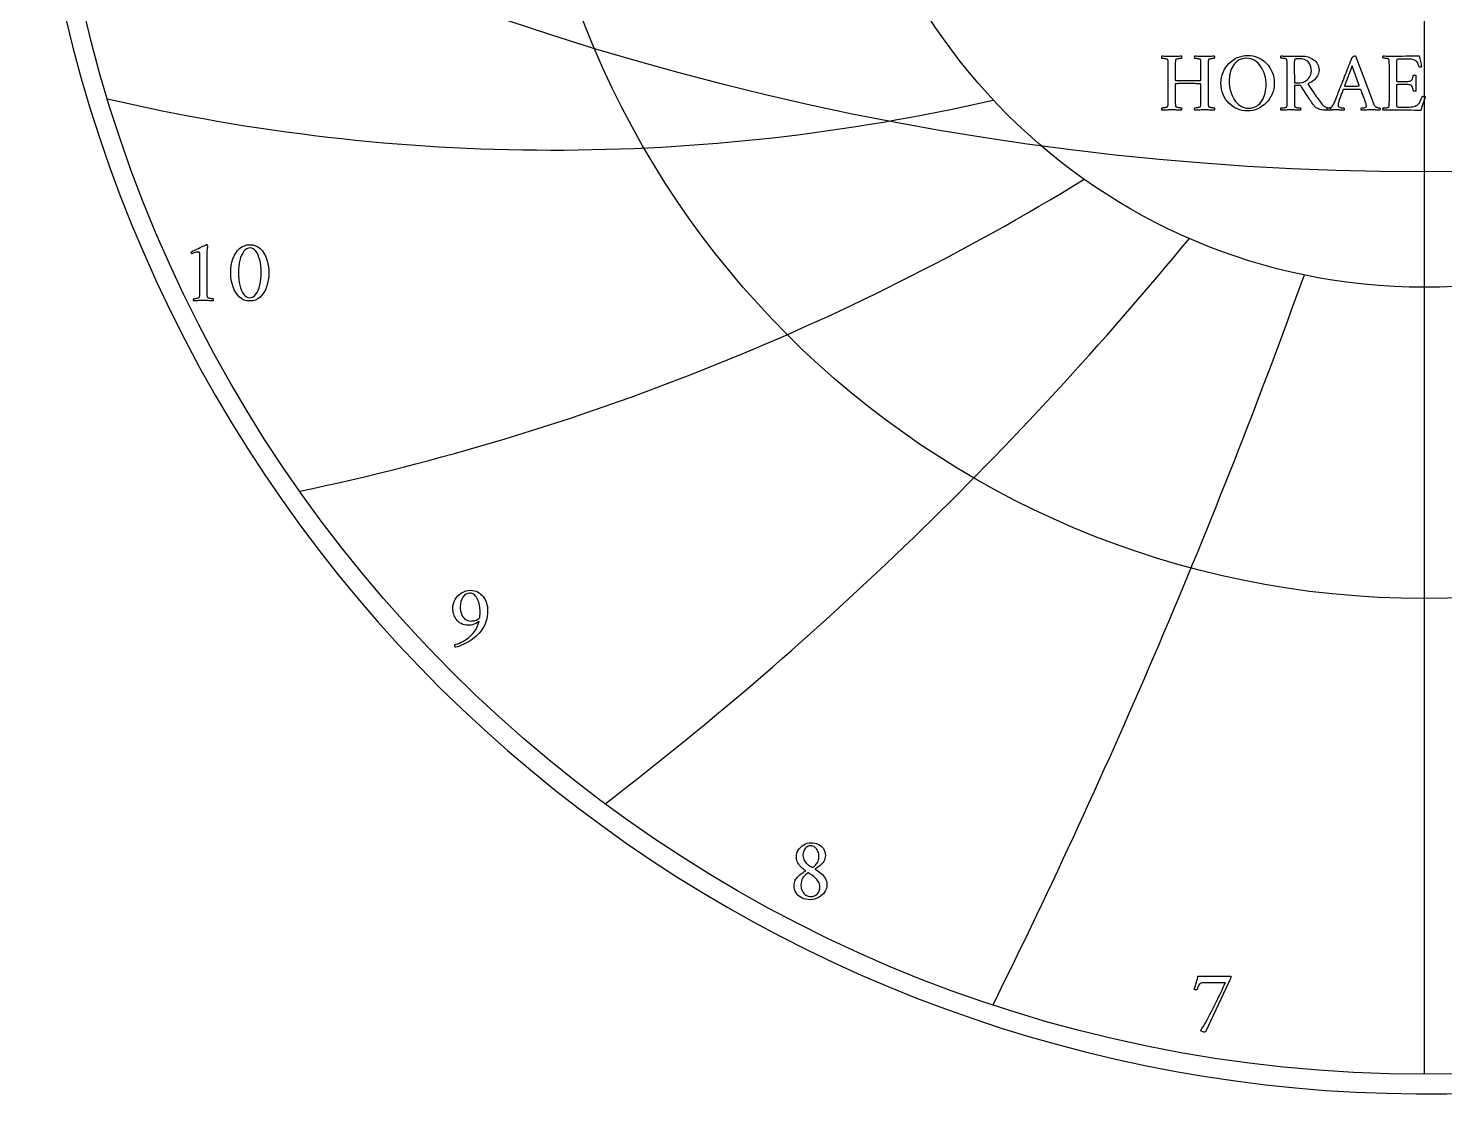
# Model space of a CAD drawing. Header units: millimetres. Extents: x -32.4 to 32.3, y -32.4 to 33.4.
# Drawn here: x -32.35 to 0.47, y -32.35 to -7.67 of the extents above; entities that cross this region are included whole.
import ezdxf

# ---------------------------------------------------------------- set-up
doc = ezdxf.new("R2010")
doc.units = ezdxf.units.MM
for name, color, linetype in [('CUT_OUTER', 1, 'Continuous'), ('ENGRAVE', 7, 'Continuous'), ('ENGRAVE_FINE', 8, 'Continuous'), ('TEXT', 5, 'Continuous')]:
    doc.layers.add(name, color=color, linetype=linetype)

msp = doc.modelspace()

# ---------------------------------------------------------------- linework, layer by layer
at = {"layer": 'CUT_OUTER'}
msp.add_arc((-0.0002, -0.0001), 32.35, 127.26523, 87.73645, dxfattribs=at)
at = {"layer": 'ENGRAVE'}
for points in [[(0, -31.9), (0, 31.9)], [(0, -31.9), (0, -13.6687)]]:
    msp.add_lwpolyline(points, dxfattribs=at)
for radius in [31.9, 20.8814, 13.6687]:
    msp.add_circle((0, 0), radius, dxfattribs=at)
for centre, radius, start, end in [((-20.1893, 34.969), 45.4585, 256.87252, 282.9669), ((-37.9253, 37.9253), 57.556, 281.894715, 301.465498), ((-69.4851, 40.1172), 82.9072, 307.52525, 320.572439), ((-154.75, 41.4651), 161.5641, 333.631112, 340.154707)]:
    msp.add_arc(centre, radius, start, end, dxfattribs=at)
at = {"layer": 'ENGRAVE_FINE'}
msp.add_arc((0, 55.2682), 66.2544, 241.345817, 298.654183, dxfattribs=at)
at = {"layer": 'TEXT'}
for points in [[(-5.8535, -8.3164), (-5.8255, -8.3163), (-5.7979, -8.3157), (-5.7706, -8.3148), (-5.7437, -8.3135), (-5.7167, -8.3121), (-5.6891, -8.3109), (-5.6608, -8.3097), (-5.632, -8.3087), (-5.6287, -8.3135), (-5.6264, -8.3201), (-5.6253, -8.3285), (-5.6252, -8.3388), (-5.626, -8.349), (-5.6274, -8.3575), (-5.6294, -8.3641), (-5.632, -8.3689), (-5.6391, -8.3691), (-5.6485, -8.3696), (-5.6604, -8.3705), (-5.6747, -8.3718), (-5.69, -8.3735), (-5.7049, -8.3755), (-5.7192, -8.3778), (-5.733, -8.3806), (-5.7452, -8.3838), (-5.7544, -8.3878), (-5.7607, -8.3926), (-5.7641, -8.398), (-5.7667, -8.4085), (-5.7687, -8.4204), (-5.7701, -8.4337), (-5.7709, -8.4486), (-5.7713, -8.4645), (-5.7716, -8.4811), (-5.7718, -8.4985), (-5.7719, -8.5165), (-5.7719, -8.5195), (-5.7719, -8.5224), (-5.7719, -8.5253), (-5.7719, -8.5282), (-5.7719, -8.5311), (-5.7719, -8.534), (-5.7719, -8.5369), (-5.7719, -8.5399), (-5.7719, -8.8721), (-5.7718, -8.873), (-5.7714, -8.8738), (-5.7708, -8.8744), (-5.7699, -8.875), (-5.7691, -8.8754), (-5.7685, -8.8757), (-5.7681, -8.8759), (-5.768, -8.876), (-5.7328, -8.8769), (-5.6971, -8.8779), (-5.6609, -8.8789), (-5.6242, -8.8798), (-5.587, -8.8807), (-5.549, -8.8813), (-5.5102, -8.8817), (-5.4708, -8.8818), (-5.4361, -8.8817), (-5.4001, -8.8813), (-5.3628, -8.8807), (-5.3241, -8.8798), (-5.2857, -8.8789), (-5.249, -8.8779), (-5.2143, -8.8769), (-5.1813, -8.876), (-5.1812, -8.8758), (-5.1808, -8.8755), (-5.1802, -8.8749), (-5.1793, -8.874), (-5.1785, -8.873), (-5.1779, -8.8721), (-5.1775, -8.8711), (-5.1774, -8.8701), (-5.1774, -8.5399), (-5.1775, -8.5188), (-5.1777, -8.4983), (-5.178, -8.4785), (-5.1784, -8.4592), (-5.1793, -8.4412), (-5.181, -8.425), (-5.1837, -8.4106), (-5.1871, -8.398), (-5.1897, -8.3926), (-5.1956, -8.3878), (-5.2048, -8.3838), (-5.2172, -8.3806), (-5.2314, -8.3778), (-5.2459, -8.3755), (-5.2606, -8.3735), (-5.2755, -8.3718), (-5.2894, -8.3705), (-5.301, -8.3696), (-5.3103, -8.3691), (-5.3173, -8.3689), (-5.3199, -8.3641), (-5.3219, -8.3575), (-5.3233, -8.349), (-5.3241, -8.3388), (-5.324, -8.3285), (-5.3229, -8.3201), (-5.3206, -8.3135), (-5.3173, -8.3087), (-5.2883, -8.3097), (-5.2597, -8.3109), (-5.2315, -8.3121), (-5.2036, -8.3135), (-5.176, -8.3148), (-5.1485, -8.3157), (-5.1211, -8.3163), (-5.0939, -8.3164), (-5.0659, -8.3163), (-5.0383, -8.3157), (-5.011, -8.3148), (-4.9841, -8.3135), (-4.9571, -8.3121), (-4.9295, -8.3109), (-4.9012, -8.3097), (-4.8724, -8.3087), (-4.8691, -8.3135), (-4.8668, -8.3201), (-4.8657, -8.3285), (-4.8656, -8.3388), (-4.8664, -8.349), (-4.8678, -8.3575), (-4.8698, -8.3641), (-4.8724, -8.3689), (-4.8794, -8.3691), (-4.8887, -8.3696), (-4.9003, -8.3705), (-4.9142, -8.3718), (-4.929, -8.3735), (-4.9435, -8.3755), (-4.9577, -8.3778), (-4.9715, -8.3806), (-4.9836, -8.3838), (-4.9928, -8.3878), (-4.9992, -8.3926), (-5.0026, -8.398), (-5.006, -8.4106), (-5.0086, -8.425), (-5.0104, -8.4412), (-5.0113, -8.4592), (-5.0117, -8.4785), (-5.012, -8.4983), (-5.0122, -8.5188), (-5.0123, -8.5399), (-5.0123, -9.3383), (-5.0122, -9.3593), (-5.012, -9.3796), (-5.0117, -9.3992), (-5.0113, -9.418), (-5.0104, -9.4356), (-5.0086, -9.4515), (-5.006, -9.4657), (-5.0026, -9.4782), (-4.9992, -9.4829), (-4.9928, -9.4874), (-4.9836, -9.4917), (-4.9715, -9.4957), (-4.9577, -9.4993), (-4.9435, -9.5022), (-4.929, -9.5046), (-4.9142, -9.5064), (-4.9003, -9.5076), (-4.8887, -9.5086), (-4.8794, -9.5091), (-4.8724, -9.5093), (-4.8698, -9.5141), (-4.8678, -9.5207), (-4.8664, -9.5291), (-4.8656, -9.5394), (-4.8657, -9.5497), (-4.8668, -9.5581), (-4.8691, -9.5647), (-4.8724, -9.5695), (-4.9012, -9.5676), (-4.9295, -9.5659), (-4.9571, -9.5642), (-4.9841, -9.5627), (-5.011, -9.5614), (-5.0383, -9.5605), (-5.0659, -9.56), (-5.0939, -9.5598), (-5.1211, -9.56), (-5.1485, -9.5605), (-5.176, -9.5614), (-5.2036, -9.5627), (-5.2315, -9.5642), (-5.2597, -9.5659), (-5.2883, -9.5676), (-5.3173, -9.5695), (-5.3206, -9.5647), (-5.3229, -9.5581), (-5.324, -9.5497), (-5.3241, -9.5394), (-5.3233, -9.5291), (-5.3219, -9.5207), (-5.3199, -9.5141), (-5.3173, -9.5093), (-5.3103, -9.5091), (-5.301, -9.5086), (-5.2894, -9.5076), (-5.2755, -9.5064), (-5.2606, -9.5046), (-5.2459, -9.5022), (-5.2314, -9.4993), (-5.2172, -9.4957), (-5.2048, -9.4917), (-5.1956, -9.4874), (-5.1897, -9.4829), (-5.1871, -9.4782), (-5.1837, -9.4657), (-5.181, -9.4515), (-5.1793, -9.4356), (-5.1784, -9.418), (-5.178, -9.3992), (-5.1777, -9.3796), (-5.1775, -9.3593), (-5.1774, -9.3383), (-5.1774, -8.9614), (-5.1775, -8.9597), (-5.1779, -8.9583), (-5.1785, -8.9572), (-5.1793, -8.9566), (-5.1802, -8.9562), (-5.1808, -8.9558), (-5.1812, -8.9557), (-5.1813, -8.9556), (-5.2149, -8.9546), (-5.2495, -8.9534), (-5.2853, -8.9521), (-5.3221, -8.9508), (-5.3595, -8.9495), (-5.3967, -8.9486), (-5.4338, -8.948), (-5.4708, -8.9478), (-5.5324, -8.948), (-5.5854, -8.9483), (-5.6296, -8.9489), (-5.665, -8.9498), (-5.6934, -8.9508), (-5.7165, -8.9517), (-5.7342, -8.9527), (-5.7466, -8.9537), (-5.7554, -8.9546), (-5.7622, -8.9556), (-5.767, -8.9566), (-5.7699, -8.9575), (-5.7708, -8.9585), (-5.7714, -8.9592), (-5.7718, -8.9599), (-5.7719, -8.9605), (-5.7719, -8.9609), (-5.7719, -8.9612), (-5.7719, -8.9614), (-5.7719, -8.9614), (-5.7719, -9.3383), (-5.7719, -9.3412), (-5.7719, -9.3442), (-5.7719, -9.3471), (-5.7719, -9.35), (-5.7719, -9.3529), (-5.7719, -9.3558), (-5.7719, -9.3587), (-5.7719, -9.3616), (-5.7718, -9.3797), (-5.7716, -9.3969), (-5.7713, -9.4132), (-5.7709, -9.4287), (-5.7701, -9.4431), (-5.7687, -9.4561), (-5.7667, -9.4678), (-5.7641, -9.4782), (-5.7607, -9.4829), (-5.7544, -9.4874), (-5.7452, -9.4917), (-5.733, -9.4957), (-5.7192, -9.4993), (-5.7049, -9.5022), (-5.69, -9.5046), (-5.6747, -9.5064), (-5.6604, -9.5076), (-5.6485, -9.5086), (-5.6391, -9.5091), (-5.632, -9.5093), (-5.6294, -9.5141), (-5.6274, -9.5207), (-5.626, -9.5291), (-5.6252, -9.5394), (-5.6253, -9.5497), (-5.6264, -9.5581), (-5.6287, -9.5647), (-5.632, -9.5695), (-5.6608, -9.5676), (-5.6891, -9.5659), (-5.7167, -9.5642), (-5.7437, -9.5627), (-5.7706, -9.5614), (-5.7979, -9.5605), (-5.8255, -9.56), (-5.8535, -9.5598), (-5.8808, -9.56), (-5.9084, -9.5605), (-5.9362, -9.5614), (-5.9642, -9.5627), (-5.9925, -9.5642), (-6.021, -9.5659), (-6.0498, -9.5676), (-6.0788, -9.5695), (-6.0822, -9.5647), (-6.0844, -9.5581), (-6.0856, -9.5497), (-6.0856, -9.5394), (-6.0848, -9.5291), (-6.0835, -9.5207), (-6.0815, -9.5141), (-6.0788, -9.5093), (-6.0718, -9.5091), (-6.0623, -9.5086), (-6.0504, -9.5076), (-6.0361, -9.5064), (-6.0207, -9.5046), (-6.0057, -9.5022), (-5.9911, -9.4993), (-5.9768, -9.4957), (-5.9644, -9.4917), (-5.9552, -9.4874), (-5.9493, -9.4829), (-5.9467, -9.4782), (-5.9433, -9.4657), (-5.9407, -9.4515), (-5.9389, -9.4356), (-5.938, -9.418), (-5.9376, -9.3992), (-5.9373, -9.3796), (-5.9371, -9.3593), (-5.937, -9.3383), (-5.937, -8.5399), (-5.9371, -8.5188), (-5.9373, -8.4983), (-5.9376, -8.4785), (-5.938, -8.4592), (-5.9389, -8.4412), (-5.9407, -8.425), (-5.9433, -8.4106), (-5.9467, -8.398), (-5.9493, -8.3926), (-5.9552, -8.3878), (-5.9644, -8.3838), (-5.9768, -8.3806), (-5.9911, -8.3778), (-6.0057, -8.3755), (-6.0207, -8.3735), (-6.0361, -8.3718), (-6.0504, -8.3705), (-6.0623, -8.3696), (-6.0718, -8.3691), (-6.0788, -8.3689), (-6.0815, -8.3641), (-6.0835, -8.3575), (-6.0848, -8.349), (-6.0856, -8.3388), (-6.0856, -8.3285), (-6.0844, -8.3201), (-6.0822, -8.3135), (-6.0788, -8.3087), (-6.0498, -8.3097), (-6.021, -8.3109), (-5.9925, -8.3121), (-5.9642, -8.3135), (-5.9362, -8.3148), (-5.9084, -8.3157), (-5.8808, -8.3163), (-5.8535, -8.3164)], [(-4.0992, -8.299), (-4.037, -8.3019), (-3.9765, -8.3106), (-3.918, -8.3252), (-3.8612, -8.3456), (-3.807, -8.3714), (-3.756, -8.4022), (-3.7084, -8.4379), (-3.664, -8.4787), (-3.6235, -8.5238), (-3.5875, -8.5729), (-3.556, -8.6258), (-3.529, -8.6827), (-3.5073, -8.7429), (-3.4918, -8.8063), (-3.4825, -8.8726), (-3.4795, -8.942), (-3.4825, -9.0079), (-3.4918, -9.0714), (-3.5073, -9.1327), (-3.529, -9.1917), (-3.556, -9.2477), (-3.5875, -9.3004), (-3.6235, -9.3497), (-3.664, -9.3956), (-3.7084, -9.4374), (-3.756, -9.4743), (-3.807, -9.5064), (-3.8612, -9.5336), (-3.918, -9.5552), (-3.9765, -9.5707), (-4.037, -9.58), (-4.0992, -9.5831), (-4.1606, -9.5802), (-4.2204, -9.5715), (-4.2786, -9.5569), (-4.3352, -9.5365), (-4.3894, -9.5107), (-4.4401, -9.4799), (-4.4875, -9.4441), (-4.5314, -9.4034), (-4.5715, -9.3582), (-4.607, -9.3092), (-4.638, -9.2562), (-4.6645, -9.1994), (-4.6858, -9.1393), (-4.7009, -9.0763), (-4.7101, -9.0106), (-4.7131, -8.942), (-4.7101, -8.8761), (-4.7009, -8.8123), (-4.6858, -8.7508), (-4.6645, -8.6914), (-4.638, -8.6349), (-4.607, -8.5819), (-4.5715, -8.5324), (-4.5314, -8.4864), (-4.4875, -8.4447), (-4.4401, -8.4078), (-4.3894, -8.3757), (-4.3352, -8.3485), (-4.2786, -8.3268), (-4.2204, -8.3113), (-4.1606, -8.3021), (-4.0992, -8.299)], [(-4.1264, -8.3631), (-4.1779, -8.366), (-4.2255, -8.375), (-4.2692, -8.3898), (-4.309, -8.4107), (-4.3451, -8.4363), (-4.3777, -8.4658), (-4.4068, -8.499), (-4.4324, -8.536), (-4.4546, -8.5759), (-4.4736, -8.6181), (-4.4896, -8.6624), (-4.5023, -8.7089), (-4.5121, -8.7565), (-4.5191, -8.8041), (-4.5232, -8.8517), (-4.5246, -8.8993), (-4.5228, -8.9546), (-4.5171, -9.0098), (-4.5077, -9.0648), (-4.4945, -9.1198), (-4.4777, -9.1734), (-4.4574, -9.2247), (-4.4335, -9.2735), (-4.4061, -9.3199), (-4.3754, -9.3628), (-4.3413, -9.4012), (-4.304, -9.4352), (-4.2633, -9.4646), (-4.2195, -9.4884), (-4.1723, -9.5054), (-4.1218, -9.5156), (-4.0681, -9.519), (-4.0166, -9.516), (-3.969, -9.5071), (-3.9253, -9.4922), (-3.8855, -9.4714), (-3.8493, -9.4456), (-3.8165, -9.4158), (-3.7871, -9.382), (-3.7611, -9.3442), (-3.7385, -9.3033), (-3.7191, -9.2604), (-3.703, -9.2154), (-3.6902, -9.1683), (-3.6805, -9.1203), (-3.6735, -9.0724), (-3.6693, -9.0246), (-3.6679, -8.977), (-3.6698, -8.9217), (-3.6754, -8.8667), (-3.6848, -8.812), (-3.698, -8.7574), (-3.7149, -8.7043), (-3.7354, -8.6535), (-3.7596, -8.6052), (-3.7874, -8.5593), (-3.8186, -8.5169), (-3.8529, -8.4789), (-3.8905, -8.4455), (-3.9311, -8.4165), (-3.975, -8.3931), (-4.0222, -8.3764), (-4.0727, -8.3664), (-4.1264, -8.3631)], [(-2.8267, -8.3126), (-2.7944, -8.3139), (-2.7616, -8.3179), (-2.7283, -8.3246), (-2.6946, -8.3339), (-2.6613, -8.3458), (-2.6293, -8.3602), (-2.5986, -8.3769), (-2.5693, -8.3961), (-2.542, -8.4178), (-2.5176, -8.442), (-2.4959, -8.4688), (-2.477, -8.4981), (-2.4617, -8.53), (-2.4508, -8.5644), (-2.4442, -8.6014), (-2.442, -8.6409), (-2.4444, -8.6746), (-2.4515, -8.7079), (-2.4633, -8.7407), (-2.4799, -8.773), (-2.5002, -8.8041), (-2.5231, -8.8332), (-2.5488, -8.8604), (-2.577, -8.8857), (-2.607, -8.9083), (-2.6375, -8.9274), (-2.6687, -8.9432), (-2.7004, -8.9556), (-2.6754, -8.9965), (-2.6509, -9.0357), (-2.6268, -9.0733), (-2.6033, -9.1091), (-2.5797, -9.144), (-2.5557, -9.1788), (-2.5311, -9.2134), (-2.5061, -9.248), (-2.4802, -9.2834), (-2.4527, -9.3206), (-2.4238, -9.3596), (-2.3935, -9.4005), (-2.3726, -9.426), (-2.351, -9.4481), (-2.3284, -9.4668), (-2.3051, -9.4821), (-2.2794, -9.4944), (-2.2499, -9.5039), (-2.2167, -9.5109), (-2.1798, -9.5151), (-2.1766, -9.5199), (-2.1749, -9.5263), (-2.1747, -9.5344), (-2.1759, -9.5443), (-2.1777, -9.5538), (-2.1793, -9.5613), (-2.1806, -9.5665), (-2.1817, -9.5695), (-2.2273, -9.5691), (-2.2689, -9.5678), (-2.3065, -9.5657), (-2.34, -9.5627), (-2.3695, -9.5591), (-2.3947, -9.5552), (-2.4156, -9.5509), (-2.4323, -9.5462), (-2.443, -9.5418), (-2.4556, -9.5362), (-2.4702, -9.5296), (-2.4867, -9.5219), (-2.5041, -9.512), (-2.5212, -9.4988), (-2.5381, -9.4824), (-2.5547, -9.4627), (-2.5617, -9.4531), (-2.5712, -9.4398), (-2.5831, -9.423), (-2.5974, -9.4024), (-2.6137, -9.3789), (-2.6314, -9.3529), (-2.6506, -9.3245), (-2.6713, -9.2936), (-2.693, -9.261), (-2.7155, -9.2273), (-2.7387, -9.1926), (-2.7626, -9.1567), (-2.7866, -9.1204), (-2.8102, -9.0846), (-2.8332, -9.049), (-2.8558, -9.0139), (-2.8653, -9.0037), (-2.8782, -8.9964), (-2.8944, -8.992), (-2.9141, -8.9906), (-3.0132, -8.9906), (-3.0132, -9.3442), (-3.0132, -9.3471), (-3.0132, -9.35), (-3.0132, -9.3529), (-3.0132, -9.3558), (-3.0132, -9.3587), (-3.0132, -9.3616), (-3.0132, -9.3646), (-3.0132, -9.3675), (-3.0131, -9.3855), (-3.0129, -9.4027), (-3.0126, -9.419), (-3.0122, -9.4345), (-3.0114, -9.4489), (-3.01, -9.4619), (-3.008, -9.4737), (-3.0054, -9.484), (-3.002, -9.4888), (-2.9957, -9.4933), (-2.9865, -9.4975), (-2.9743, -9.5015), (-2.9605, -9.5051), (-2.9462, -9.5081), (-2.9314, -9.5104), (-2.9161, -9.5122), (-2.9017, -9.5135), (-2.8898, -9.5144), (-2.8804, -9.5149), (-2.8733, -9.5151), (-2.8707, -9.5197), (-2.8687, -9.5258), (-2.8673, -9.5333), (-2.8665, -9.5423), (-2.8666, -9.5513), (-2.8677, -9.5588), (-2.87, -9.5649), (-2.8733, -9.5695), (-2.9022, -9.5676), (-2.9304, -9.5659), (-2.958, -9.5642), (-2.985, -9.5627), (-3.0119, -9.5614), (-3.0392, -9.5605), (-3.0668, -9.56), (-3.0948, -9.5598), (-3.1221, -9.56), (-3.1497, -9.5605), (-3.1775, -9.5614), (-3.2055, -9.5627), (-3.2338, -9.5642), (-3.2623, -9.5659), (-3.2911, -9.5676), (-3.3201, -9.5695), (-3.3235, -9.5649), (-3.3257, -9.5588), (-3.3269, -9.5513), (-3.3269, -9.5423), (-3.3262, -9.5333), (-3.3248, -9.5258), (-3.3228, -9.5197), (-3.3201, -9.5151), (-3.3131, -9.5149), (-3.3036, -9.5144), (-3.2917, -9.5135), (-3.2774, -9.5122), (-3.262, -9.5104), (-3.2471, -9.5081), (-3.2324, -9.5051), (-3.2182, -9.5015), (-3.2057, -9.4975), (-3.1965, -9.4933), (-3.1907, -9.4888), (-3.188, -9.484), (-3.1846, -9.4715), (-3.182, -9.4573), (-3.1802, -9.4414), (-3.1793, -9.4238), (-3.1789, -9.405), (-3.1786, -9.3854), (-3.1784, -9.3652), (-3.1783, -9.3442), (-3.1803, -8.534), (-3.1803, -8.513), (-3.1805, -8.4925), (-3.1808, -8.4727), (-3.1812, -8.4534), (-3.1822, -8.4354), (-3.1839, -8.4192), (-3.1865, -8.4048), (-3.19, -8.3922), (-3.1926, -8.3867), (-3.1985, -8.382), (-3.2076, -8.378), (-3.2201, -8.3747), (-3.2343, -8.372), (-3.2488, -8.3696), (-3.2634, -8.3676), (-3.2784, -8.366), (-3.2923, -8.3647), (-3.3039, -8.3638), (-3.3132, -8.3633), (-3.3201, -8.3631), (-3.3228, -8.3585), (-3.3248, -8.3524), (-3.3262, -8.3449), (-3.3269, -8.3359), (-3.3269, -8.3269), (-3.3257, -8.3194), (-3.3235, -8.3133), (-3.3201, -8.3087), (-3.2912, -8.3097), (-3.2626, -8.3109), (-3.2344, -8.3121), (-3.2065, -8.3135), (-3.1789, -8.3148), (-3.1514, -8.3157), (-3.124, -8.3163), (-3.0967, -8.3164), (-3.068, -8.3163), (-3.0382, -8.316), (-3.0073, -8.3154), (-2.9753, -8.3145), (-2.9416, -8.3137), (-2.9056, -8.313), (-2.8673, -8.3127), (-2.8267, -8.3126)], [(-2.6188, -8.6584), (-2.623, -8.599), (-2.6356, -8.5452), (-2.6565, -8.497), (-2.6858, -8.4544), (-2.725, -8.4195), (-2.7754, -8.3946), (-2.8372, -8.3797), (-2.9102, -8.3747), (-2.9201, -8.3748), (-2.9323, -8.3752), (-2.9468, -8.3758), (-2.9637, -8.3767), (-2.9797, -8.3784), (-2.9921, -8.3815), (-3.0006, -8.3861), (-3.0054, -8.3922), (-3.0089, -8.4025), (-3.0115, -8.4158), (-3.0133, -8.4321), (-3.0142, -8.4515), (-3.0146, -8.4724), (-3.0149, -8.4935), (-3.0151, -8.5147), (-3.0151, -8.536), (-3.0132, -8.9323), (-2.9122, -8.9323), (-2.8757, -8.9302), (-2.84, -8.9238), (-2.8053, -8.9132), (-2.7713, -8.8983), (-2.7393, -8.8796), (-2.7104, -8.8575), (-2.6844, -8.832), (-2.6616, -8.8031), (-2.6429, -8.7711), (-2.6295, -8.7363), (-2.6215, -8.6987), (-2.6188, -8.6584)], [(-2.0476, -9.2995), (-2.0465, -9.2965), (-2.043, -9.2876), (-2.0373, -9.2727), (-2.0292, -9.2519), (-2.0192, -9.226), (-2.0076, -9.1958), (-1.9944, -9.1614), (-1.9797, -9.1227), (-1.9636, -9.0807), (-1.9464, -9.0365), (-1.9281, -8.9899), (-1.9087, -8.941), (-1.8888, -8.8906), (-1.8687, -8.8395), (-1.8485, -8.7877), (-1.8281, -8.7351), (-1.8079, -8.6827), (-1.7881, -8.6314), (-1.7686, -8.5812), (-1.7494, -8.5321), (-1.731, -8.485), (-1.7137, -8.4408), (-1.6975, -8.3995), (-1.6824, -8.3611), (-1.6774, -8.3531), (-1.67, -8.3446), (-1.6604, -8.3356), (-1.6484, -8.3262), (-1.6361, -8.3177), (-1.6253, -8.3116), (-1.6162, -8.3079), (-1.6086, -8.3067), (-1.6068, -8.3068), (-1.6054, -8.307), (-1.6044, -8.3073), (-1.6037, -8.3077), (-1.6031, -8.3082), (-1.602, -8.3089), (-1.6006, -8.3097), (-1.5989, -8.3106), (-1.2123, -9.3247), (-1.1932, -9.3748), (-1.1788, -9.4122), (-1.1689, -9.4369), (-1.1637, -9.4491), (-1.1577, -9.4594), (-1.1494, -9.469), (-1.1388, -9.4778), (-1.1258, -9.486), (-1.1117, -9.4932), (-1.0976, -9.4993), (-1.0836, -9.5044), (-1.0695, -9.5083), (-1.0567, -9.5113), (-1.0464, -9.5134), (-1.0387, -9.5147), (-1.0335, -9.5151), (-1.0303, -9.5206), (-1.0282, -9.5275), (-1.0273, -9.5357), (-1.0277, -9.5452), (-1.0287, -9.5544), (-1.0297, -9.5615), (-1.0306, -9.5665), (-1.0316, -9.5695), (-1.059, -9.5676), (-1.085, -9.5659), (-1.1095, -9.5642), (-1.1326, -9.5627), (-1.1561, -9.5614), (-1.1817, -9.5605), (-1.2095, -9.56), (-1.2395, -9.5598), (-1.2711, -9.56), (-1.2999, -9.5605), (-1.326, -9.5614), (-1.3492, -9.5627), (-1.3725, -9.5642), (-1.3985, -9.5659), (-1.4274, -9.5676), (-1.459, -9.5695), (-1.4623, -9.5649), (-1.4646, -9.5588), (-1.4657, -9.5513), (-1.4658, -9.5423), (-1.4649, -9.5333), (-1.4631, -9.5258), (-1.4605, -9.5197), (-1.4571, -9.5151), (-1.4471, -9.5147), (-1.4347, -9.5134), (-1.4199, -9.5113), (-1.4027, -9.5083), (-1.3857, -9.5046), (-1.3716, -9.5003), (-1.3604, -9.4954), (-1.3521, -9.4899), (-1.3487, -9.4852), (-1.3463, -9.4792), (-1.3449, -9.4716), (-1.3444, -9.4627), (-1.3452, -9.4524), (-1.3475, -9.4391), (-1.3515, -9.4228), (-1.357, -9.4034), (-1.3637, -9.3819), (-1.3713, -9.359), (-1.3798, -9.3347), (-1.3891, -9.3092), (-1.3988, -9.2831), (-1.4085, -9.2575), (-1.4182, -9.2321), (-1.4279, -9.2072), (-1.4372, -9.1835), (-1.4456, -9.162), (-1.4532, -9.1427), (-1.46, -9.1256), (-1.4655, -9.1116), (-1.4694, -9.1016), (-1.4718, -9.0955), (-1.4726, -9.0935), (-1.4728, -9.0933), (-1.4736, -9.0926), (-1.4748, -9.0914), (-1.4765, -9.0897), (-1.4784, -9.088), (-1.4804, -9.0867), (-1.4823, -9.086), (-1.4843, -9.0858), (-1.4997, -9.0849), (-1.5168, -9.0843), (-1.5356, -9.0839), (-1.5561, -9.0838), (-1.5771, -9.0838), (-1.5974, -9.0838), (-1.617, -9.0838), (-1.6358, -9.0838), (-1.6406, -9.0838), (-1.6455, -9.0838), (-1.6504, -9.0838), (-1.6552, -9.0838), (-1.66, -9.0838), (-1.6644, -9.0838), (-1.6687, -9.0838), (-1.6727, -9.0838), (-1.7007, -9.0839), (-1.7266, -9.0841), (-1.7503, -9.0844), (-1.7718, -9.0848), (-1.7936, -9.0855), (-1.8184, -9.0865), (-1.8461, -9.0879), (-1.8767, -9.0897), (-1.8778, -9.0898), (-1.8791, -9.0904), (-1.8807, -9.0913), (-1.8825, -9.0926), (-1.8842, -9.0938), (-1.8854, -9.0948), (-1.8862, -9.0953), (-1.8864, -9.0955), (-1.8873, -9.0979), (-1.89, -9.1052), (-1.8946, -9.1173), (-1.901, -9.1343), (-1.9086, -9.1547), (-1.917, -9.1768), (-1.9261, -9.2008), (-1.9359, -9.2266), (-1.9458, -9.2529), (-1.9551, -9.2783), (-1.9638, -9.3029), (-1.9719, -9.3267), (-1.9798, -9.35), (-1.9862, -9.3714), (-1.991, -9.3908), (-1.9942, -9.4083), (-1.9963, -9.4239), (-1.9979, -9.4379), (-1.9988, -9.4502), (-1.9991, -9.4607), (-1.9972, -9.4709), (-1.9916, -9.4799), (-1.9821, -9.4879), (-1.969, -9.4947), (-1.9538, -9.5005), (-1.9384, -9.5052), (-1.9227, -9.5087), (-1.9068, -9.5112), (-1.8923, -9.5129), (-1.8808, -9.5141), (-1.8724, -9.5149), (-1.867, -9.5151), (-1.8652, -9.5181), (-1.8636, -9.5231), (-1.8622, -9.5302), (-1.8611, -9.5394), (-1.8605, -9.5489), (-1.8607, -9.5571), (-1.8615, -9.564), (-1.8631, -9.5695), (-1.8809, -9.5685), (-1.8973, -9.5676), (-1.9124, -9.5666), (-1.9262, -9.5656), (-1.9393, -9.5647), (-1.9525, -9.5637), (-1.9656, -9.5627), (-1.9787, -9.5617), (-1.9928, -9.5609), (-2.009, -9.5603), (-2.0273, -9.5599), (-2.0476, -9.5598), (-2.0682, -9.5599), (-2.087, -9.5603), (-2.1041, -9.5609), (-2.1195, -9.5617), (-2.1341, -9.5627), (-2.1487, -9.5637), (-2.1632, -9.5647), (-2.1778, -9.5656), (-2.1934, -9.5666), (-2.2108, -9.5676), (-2.2303, -9.5685), (-2.2516, -9.5695), (-2.2533, -9.5665), (-2.2546, -9.5615), (-2.2553, -9.5544), (-2.2555, -9.5452), (-2.2553, -9.5357), (-2.2546, -9.5275), (-2.2533, -9.5206), (-2.2516, -9.5151), (-2.2414, -9.5146), (-2.2281, -9.5129), (-2.2118, -9.5102), (-2.1924, -9.5064), (-2.1733, -9.5013), (-2.1577, -9.495), (-2.1456, -9.4873), (-2.137, -9.4782), (-2.123, -9.4592), (-2.1101, -9.4391), (-2.0982, -9.4179), (-2.0875, -9.3956), (-2.0773, -9.3725), (-2.0673, -9.3488), (-2.0574, -9.3244), (-2.0476, -9.2995)], [(-0.7285, -8.3164), (-0.6598, -8.3161), (-0.5877, -8.315), (-0.5122, -8.3132), (-0.4332, -8.3106), (-0.3531, -8.3081), (-0.2739, -8.3062), (-0.1957, -8.3052), (-0.1185, -8.3048), (-0.1133, -8.34), (-0.1073, -8.3738), (-0.1007, -8.4061), (-0.0933, -8.4369), (-0.0856, -8.4673), (-0.0782, -8.4981), (-0.071, -8.5294), (-0.0641, -8.5612), (-0.0698, -8.5655), (-0.0772, -8.5685), (-0.0863, -8.5703), (-0.0971, -8.5709), (-0.1083, -8.5701), (-0.1166, -8.5675), (-0.1219, -8.5633), (-0.1243, -8.5573), (-0.1415, -8.5053), (-0.1617, -8.4636), (-0.1852, -8.4324), (-0.2118, -8.4116), (-0.2411, -8.398), (-0.273, -8.3883), (-0.3072, -8.3825), (-0.3439, -8.3806), (-0.5071, -8.3806), (-0.5141, -8.3806), (-0.5236, -8.3808), (-0.5355, -8.3811), (-0.5498, -8.3815), (-0.5651, -8.3822), (-0.5799, -8.3832), (-0.5942, -8.3846), (-0.6081, -8.3864), (-0.6202, -8.3887), (-0.6294, -8.3917), (-0.6358, -8.3955), (-0.6392, -8.4), (-0.6418, -8.4104), (-0.6438, -8.4223), (-0.6452, -8.4357), (-0.646, -8.4505), (-0.6464, -8.4662), (-0.6467, -8.4821), (-0.6469, -8.4982), (-0.6469, -8.5146), (-0.6469, -8.521), (-0.6469, -8.5267), (-0.6469, -8.5317), (-0.6469, -8.536), (-0.6469, -8.8896), (-0.6454, -8.8931), (-0.6406, -8.8959), (-0.6327, -8.8979), (-0.6217, -8.8993), (-0.6087, -8.9001), (-0.595, -8.9007), (-0.5805, -8.9011), (-0.5653, -8.9012), (-0.4663, -8.9012), (-0.4341, -8.901), (-0.4058, -8.9002), (-0.3812, -8.899), (-0.3604, -8.8973), (-0.3427, -8.8948), (-0.3276, -8.891), (-0.315, -8.886), (-0.305, -8.8798), (-0.2968, -8.8722), (-0.2895, -8.8628), (-0.2832, -8.8518), (-0.2778, -8.839), (-0.2728, -8.8242), (-0.2676, -8.807), (-0.2621, -8.7873), (-0.2564, -8.7652), (-0.254, -8.7593), (-0.2487, -8.755), (-0.2404, -8.7525), (-0.2292, -8.7516), (-0.2184, -8.7522), (-0.2093, -8.754), (-0.2019, -8.7571), (-0.1962, -8.7613), (-0.1962, -9.1188), (-0.2011, -9.1222), (-0.2079, -9.1246), (-0.2166, -9.1261), (-0.2273, -9.1266), (-0.2379, -9.1257), (-0.2462, -9.1232), (-0.2524, -9.1189), (-0.2564, -9.113), (-0.2629, -9.0877), (-0.2688, -9.0661), (-0.2741, -9.0483), (-0.2788, -9.0343), (-0.283, -9.0231), (-0.287, -9.0139), (-0.2908, -9.0066), (-0.2943, -9.0013), (-0.2979, -8.9971), (-0.3019, -8.9932), (-0.3062, -8.9898), (-0.3108, -8.9867), (-0.3173, -8.9831), (-0.3269, -8.9801), (-0.3396, -8.9778), (-0.3555, -8.976), (-0.3734, -8.9747), (-0.3922, -8.9736), (-0.4118, -8.9727), (-0.4323, -8.9721), (-0.4528, -8.9717), (-0.4728, -8.9714), (-0.4922, -8.9712), (-0.5109, -8.9711), (-0.524, -8.9712), (-0.5379, -8.9714), (-0.5526, -8.9717), (-0.5683, -8.9721), (-0.5837, -8.9727), (-0.5981, -8.9736), (-0.6114, -8.9747), (-0.6236, -8.976), (-0.6338, -8.9779), (-0.6411, -8.9806), (-0.6455, -8.9842), (-0.6469, -8.9886), (-0.6469, -9.35), (-0.6469, -9.3522), (-0.6469, -9.3548), (-0.6469, -9.358), (-0.6469, -9.3616), (-0.6469, -9.3762), (-0.6467, -9.3927), (-0.6464, -9.4112), (-0.646, -9.4316), (-0.6451, -9.4506), (-0.6433, -9.4651), (-0.6407, -9.4749), (-0.6372, -9.4801), (-0.627, -9.4863), (-0.6156, -9.4911), (-0.6032, -9.4945), (-0.5896, -9.4967), (-0.5735, -9.4979), (-0.5534, -9.4988), (-0.5293, -9.4994), (-0.5012, -9.4996), (-0.4099, -9.4996), (-0.376, -9.4987), (-0.3424, -9.4962), (-0.309, -9.4919), (-0.2759, -9.486), (-0.2445, -9.4784), (-0.2166, -9.4695), (-0.1921, -9.459), (-0.171, -9.4471), (-0.1498, -9.432), (-0.1311, -9.4139), (-0.1149, -9.3927), (-0.101, -9.3684), (-0.0885, -9.3422), (-0.0763, -9.3148), (-0.0642, -9.2863), (-0.0525, -9.2567), (-0.0493, -9.2516), (-0.0437, -9.248), (-0.0357, -9.2458), (-0.0253, -9.2451), (-0.0092, -9.2458), (0.0039, -9.248), (0.0141, -9.2516), (0.0214, -9.2567), (0.0075, -9.2962), (-0.007, -9.3369), (-0.0222, -9.3788), (-0.0379, -9.4219), (-0.0525, -9.464), (-0.0644, -9.503), (-0.0734, -9.5388), (-0.0797, -9.5715), (-0.1563, -9.5712), (-0.2326, -9.5705), (-0.3088, -9.5693), (-0.3847, -9.5676), (-0.4629, -9.5659), (-0.5459, -9.5647), (-0.6338, -9.5639), (-0.7266, -9.5637), (-0.7588, -9.5639), (-0.7892, -9.5644), (-0.818, -9.5653), (-0.8451, -9.5666), (-0.8716, -9.5679), (-0.8985, -9.5688), (-0.926, -9.5693), (-0.9539, -9.5695), (-0.9572, -9.5649), (-0.9595, -9.5588), (-0.9606, -9.5513), (-0.9607, -9.5423), (-0.9599, -9.5333), (-0.9585, -9.5258), (-0.9565, -9.5197), (-0.9539, -9.5151), (-0.9468, -9.5149), (-0.9374, -9.5144), (-0.9255, -9.5135), (-0.9111, -9.5122), (-0.8958, -9.5104), (-0.8808, -9.5081), (-0.8662, -9.5051), (-0.8519, -9.5015), (-0.8394, -9.4975), (-0.8303, -9.4933), (-0.8244, -9.4888), (-0.8218, -9.484), (-0.8183, -9.4715), (-0.8157, -9.4573), (-0.8139, -9.4414), (-0.813, -9.4238), (-0.8126, -9.405), (-0.8123, -9.3854), (-0.8121, -9.3652), (-0.8121, -9.3442), (-0.8121, -8.534), (-0.8121, -8.513), (-0.8123, -8.4925), (-0.8126, -8.4727), (-0.813, -8.4534), (-0.8139, -8.4354), (-0.8157, -8.4192), (-0.8183, -8.4048), (-0.8218, -8.3922), (-0.8244, -8.3867), (-0.8303, -8.382), (-0.8394, -8.378), (-0.8519, -8.3747), (-0.8662, -8.372), (-0.8808, -8.3696), (-0.8958, -8.3676), (-0.9111, -8.366), (-0.9255, -8.3647), (-0.9374, -8.3638), (-0.9468, -8.3633), (-0.9539, -8.3631), (-0.9565, -8.3585), (-0.9585, -8.3524), (-0.9599, -8.3449), (-0.9607, -8.3359), (-0.9606, -8.3269), (-0.9595, -8.3194), (-0.9572, -8.3133), (-0.9539, -8.3087), (-0.9249, -8.3097), (-0.8961, -8.3109), (-0.8676, -8.3121), (-0.8393, -8.3135), (-0.8112, -8.3148), (-0.7834, -8.3157), (-0.7558, -8.3163), (-0.7285, -8.3164)], [(-1.6766, -8.536), (-1.8495, -8.9983), (-1.8494, -8.9986), (-1.8492, -8.9993), (-1.8489, -9.0005), (-1.8485, -9.0022), (-1.848, -9.0039), (-1.8473, -9.0051), (-1.8465, -9.0059), (-1.8456, -9.0061), (-1.8262, -9.007), (-1.8051, -9.0078), (-1.782, -9.0085), (-1.7572, -9.009), (-1.7327, -9.0095), (-1.7108, -9.0098), (-1.6915, -9.0099), (-1.6746, -9.01), (-1.6528, -9.0099), (-1.6321, -9.0095), (-1.6125, -9.0089), (-1.594, -9.0081), (-1.5756, -9.0071), (-1.5564, -9.0061), (-1.5363, -9.0051), (-1.5153, -9.0042), (-1.5136, -9.0039), (-1.5122, -9.003), (-1.5111, -9.0014), (-1.5105, -8.9993), (-1.5101, -8.9972), (-1.5098, -8.9957), (-1.5096, -8.9948), (-1.5095, -8.9945)], [(-28.3727, -13.7457), (-28.3727, -12.9272), (-28.3733, -12.9071), (-28.375, -12.8904), (-28.3779, -12.877), (-28.382, -12.8671), (-28.3875, -12.8598), (-28.3947, -12.8546), (-28.4036, -12.8515), (-28.4141, -12.8505), (-28.4271, -12.8515), (-28.4432, -12.8544), (-28.4623, -12.8592), (-28.4846, -12.866), (-28.507, -12.8735), (-28.5266, -12.8803), (-28.5433, -12.8864), (-28.5571, -12.8919), (-28.5653, -12.8843), (-28.5711, -12.8759), (-28.5746, -12.8667), (-28.5758, -12.8567), (-28.5758, -12.8566), (-28.5758, -12.8562), (-28.5758, -12.8555), (-28.5758, -12.8546), (-28.5755, -12.8509), (-28.5747, -12.8479), (-28.5734, -12.8457), (-28.5716, -12.8443), (-28.5304, -12.8256), (-28.4895, -12.8067), (-28.449, -12.7877), (-28.409, -12.7686), (-28.3708, -12.7503), (-28.3359, -12.7337), (-28.3044, -12.7187), (-28.2763, -12.7054), (-28.2531, -12.6946), (-28.2362, -12.6868), (-28.2256, -12.6821), (-28.2214, -12.6806), (-28.2173, -12.6806), (-28.2125, -12.6813), (-28.2085, -12.6837), (-28.2052, -12.6876), (-28.2028, -12.693), (-28.2008, -12.699), (-28.1991, -12.7044), (-28.1977, -12.7093), (-28.1966, -12.7137), (-28.1971, -12.7169), (-28.1986, -12.7264), (-28.2012, -12.7423), (-28.2048, -12.7645), (-28.2085, -12.7925), (-28.2111, -12.8259), (-28.2126, -12.8645), (-28.2131, -12.9085), (-28.2131, -13.7457), (-28.2131, -13.7681), (-28.2129, -13.7897), (-28.2125, -13.8106), (-28.2121, -13.8307), (-28.2111, -13.8494), (-28.2092, -13.8664), (-28.2065, -13.8816), (-28.2028, -13.8949), (-28.1993, -13.9), (-28.1929, -13.9048), (-28.1837, -13.9093), (-28.1717, -13.9136), (-28.158, -13.9174), (-28.144, -13.9206), (-28.1295, -13.9231), (-28.1147, -13.925), (-28.1008, -13.9263), (-28.0891, -13.9273), (-28.0795, -13.9279), (-28.0722, -13.9281), (-28.0694, -13.933), (-28.0673, -13.9395), (-28.0658, -13.9475), (-28.065, -13.9571), (-28.065, -13.9667), (-28.0663, -13.9747), (-28.0687, -13.9812), (-28.0722, -13.9861), (-28.1027, -13.9841), (-28.1318, -13.9822), (-28.1596, -13.9805), (-28.1862, -13.9788), (-28.2126, -13.9775), (-28.2401, -13.9765), (-28.2686, -13.9759), (-28.2981, -13.9757), (-28.3265, -13.9759), (-28.3535, -13.9765), (-28.3793, -13.9775), (-28.4038, -13.9788), (-28.4285, -13.9805), (-28.4551, -13.9822), (-28.4834, -13.9841), (-28.5136, -13.9861), (-28.5172, -13.9812), (-28.5196, -13.9747), (-28.5208, -13.9667), (-28.5209, -13.9571), (-28.52, -13.9475), (-28.5185, -13.9395), (-28.5164, -13.933), (-28.5136, -13.9281), (-28.5063, -13.9279), (-28.4968, -13.9273), (-28.485, -13.9263), (-28.4711, -13.925), (-28.4563, -13.9231), (-28.4419, -13.9206), (-28.4278, -13.9174), (-28.4141, -13.9136), (-28.4022, -13.9093), (-28.3934, -13.9048), (-28.3877, -13.9), (-28.3851, -13.8949), (-28.3814, -13.8816), (-28.3784, -13.8664), (-28.3762, -13.8494), (-28.3748, -13.8307), (-28.3739, -13.8106), (-28.3732, -13.7897), (-28.3728, -13.7681), (-28.3727, -13.7457)], [(-27.2184, -12.6826), (-27.1497, -12.6882), (-27.0866, -12.7049), (-27.029, -12.7328), (-26.977, -12.7717), (-26.9308, -12.82), (-26.8905, -12.8756), (-26.8562, -12.9386), (-26.8278, -13.009), (-26.8056, -13.0848), (-26.7897, -13.1642), (-26.7802, -13.247), (-26.7771, -13.3333), (-26.7803, -13.4196), (-26.79, -13.5025), (-26.8062, -13.5818), (-26.8289, -13.6576), (-26.8577, -13.7281), (-26.8923, -13.7913), (-26.9328, -13.8472), (-26.9791, -13.8959), (-27.031, -13.9354), (-27.0882, -13.9636), (-27.1506, -13.9805), (-27.2184, -13.9861), (-27.2845, -13.9805), (-27.3459, -13.9636), (-27.4026, -13.9354), (-27.4547, -13.8959), (-27.5015, -13.8472), (-27.5425, -13.7913), (-27.5777, -13.7281), (-27.607, -13.6576), (-27.6301, -13.5818), (-27.6466, -13.5025), (-27.6565, -13.4196), (-27.6598, -13.3333), (-27.6566, -13.247), (-27.6469, -13.1642), (-27.6307, -13.0848), (-27.608, -13.009), (-27.5791, -12.9386), (-27.5443, -12.8756), (-27.5035, -12.82), (-27.4568, -12.7717), (-27.4046, -12.7328), (-27.3474, -12.7049), (-27.2854, -12.6882), (-27.2184, -12.6826)], [(-27.2081, -12.7572), (-27.2491, -12.7621), (-27.2871, -12.7767), (-27.3221, -12.8009), (-27.3542, -12.8349), (-27.383, -12.8771), (-27.4083, -12.9259), (-27.4301, -12.9812), (-27.4485, -13.0432), (-27.463, -13.1103), (-27.4733, -13.181), (-27.4796, -13.2554), (-27.4816, -13.3333), (-27.4796, -13.4105), (-27.4733, -13.4843), (-27.463, -13.555), (-27.4485, -13.6224), (-27.4304, -13.6849), (-27.4094, -13.7408), (-27.3853, -13.7901), (-27.3583, -13.8327), (-27.3287, -13.8672), (-27.2969, -13.8918), (-27.2629, -13.9066), (-27.2267, -13.9115), (-27.1831, -13.9064), (-27.1433, -13.8913), (-27.1075, -13.866), (-27.0755, -13.8307), (-27.0473, -13.7869), (-27.0229, -13.7364), (-27.0022, -13.6791), (-26.9853, -13.6152), (-26.9722, -13.5464), (-26.9628, -13.4748), (-26.9571, -13.4003), (-26.9553, -13.323), (-26.9573, -13.2452), (-26.9633, -13.1714), (-26.9733, -13.1017), (-26.9874, -13.036), (-27.005, -12.9755), (-27.0257, -12.9215), (-27.0496, -12.8739), (-27.0765, -12.8329), (-27.1061, -12.7998), (-27.1379, -12.7761), (-27.1719, -12.762), (-27.2081, -12.7572)], [(-22.4675, -21.9515), (-22.4343, -21.9401), (-22.3989, -21.9266), (-22.3613, -21.9111), (-22.3214, -21.8935), (-22.2804, -21.8732), (-22.2393, -21.8499), (-22.1981, -21.8235), (-22.1567, -21.794), (-22.1162, -21.7609), (-22.0777, -21.7238), (-22.0411, -21.6827), (-22.0064, -21.6375), (-21.9749, -21.5879), (-21.9476, -21.5331), (-21.9247, -21.4734), (-21.9059, -21.4085), (-21.9328, -21.4291), (-21.9616, -21.4471), (-21.9924, -21.4627), (-22.0251, -21.4759), (-22.0578, -21.4863), (-22.0886, -21.4938), (-22.1174, -21.4982), (-22.1443, -21.4997), (-22.195, -21.4973), (-22.2414, -21.4899), (-22.2835, -21.4776), (-22.3214, -21.4604), (-22.3554, -21.4393), (-22.3857, -21.4155), (-22.4123, -21.3891), (-22.4354, -21.3598), (-22.4551, -21.3289), (-22.4717, -21.2972), (-22.4851, -21.2647), (-22.4955, -21.2314), (-22.5032, -21.1985), (-22.5087, -21.1674), (-22.512, -21.1379), (-22.5131, -21.1101), (-22.5097, -21.0543), (-22.4994, -21.0008), (-22.4822, -20.9497), (-22.4582, -20.9008), (-22.4283, -20.8554), (-22.3937, -20.8146), (-22.3543, -20.7783), (-22.31, -20.7465), (-22.2621, -20.7206), (-22.2116, -20.7022), (-22.1585, -20.6911), (-22.1028, -20.6874), (-22.0583, -20.6899), (-22.016, -20.6975), (-21.9759, -20.7101), (-21.9381, -20.7278), (-21.9026, -20.7496), (-21.8699, -20.7747), (-21.84, -20.803), (-21.8127, -20.8345), (-21.7883, -20.8687), (-21.7671, -20.9047), (-21.749, -20.9427), (-21.7339, -20.9827), (-21.7222, -21.0236), (-21.7137, -21.0643), (-21.7087, -21.1049), (-21.707, -21.1454), (-21.71, -21.222), (-21.7192, -21.2966), (-21.7344, -21.3692), (-21.7557, -21.4396), (-21.7831, -21.5068), (-21.8166, -21.5697), (-21.8561, -21.6281), (-21.9018, -21.6821), (-21.9386, -21.7207), (-21.9785, -21.7577), (-22.0215, -21.7932), (-22.0676, -21.8271), (-22.1154, -21.8591), (-22.1637, -21.8885), (-22.2123, -21.9155), (-22.2613, -21.9401), (-22.3097, -21.9619), (-22.3564, -21.9807), (-22.4014, -21.9966), (-22.4447, -22.0095), (-22.4513, -22.0079), (-22.4566, -22.0033), (-22.4607, -21.9955), (-22.4634, -21.9846), (-22.4652, -21.9732), (-22.4665, -21.9639), (-22.4673, -21.9567), (-22.4675, -21.9515)], [(-21.8894, -21.3194), (-21.8874, -21.3027), (-21.8857, -21.2858), (-21.8843, -21.2685), (-21.8831, -21.2511), (-21.8822, -21.2334), (-21.8816, -21.2158), (-21.8812, -21.1982), (-21.8811, -21.1806), (-21.882, -21.146), (-21.8847, -21.1107), (-21.8892, -21.0745), (-21.8956, -21.0376), (-21.9037, -21.001), (-21.9137, -20.9656), (-21.9255, -20.9315), (-21.9391, -20.8988), (-21.9546, -20.8681), (-21.9723, -20.8405), (-21.9919, -20.8158), (-22.0137, -20.7941), (-22.0374, -20.7764), (-22.0629, -20.7638), (-22.0902, -20.7562), (-22.1194, -20.7537), (-22.165, -20.7594), (-22.2067, -20.7765), (-22.2443, -20.805), (-22.2779, -20.8449), (-22.3056, -20.8933), (-22.3253, -20.9475), (-22.3372, -21.0073), (-22.3411, -21.0728), (-22.3396, -21.1147), (-22.3349, -21.1555), (-22.3271, -21.195), (-22.3162, -21.2334), (-22.3019, -21.2694), (-22.2836, -21.3016), (-22.2615, -21.33), (-22.2354, -21.3547), (-22.2053, -21.3746), (-22.1707, -21.3889), (-22.1317, -21.3974), (-22.0883, -21.4003), (-22.066, -21.3994), (-22.0425, -21.3969), (-22.0178, -21.3927), (-21.9919, -21.3868), (-21.9657, -21.3775), (-21.9399, -21.3632), (-21.9144, -21.3439), (-21.8894, -21.3194)], [(-14.2149, -26.5359), (-14.1703, -26.5381), (-14.1276, -26.5447), (-14.0869, -26.5557), (-14.0481, -26.5712), (-14.0121, -26.5907), (-13.98, -26.6142), (-13.9515, -26.6415), (-13.9269, -26.6727), (-13.9069, -26.7077), (-13.8927, -26.7463), (-13.8841, -26.7885), (-13.8813, -26.8343), (-13.8836, -26.8724), (-13.8906, -26.9079), (-13.9022, -26.9408), (-13.9186, -26.9711), (-13.9382, -26.9991), (-13.9597, -27.025), (-13.9833, -27.0488), (-14.0087, -27.0706), (-14.0348, -27.0905), (-14.0603, -27.1089), (-14.0851, -27.1257), (-14.1092, -27.141), (-14.1146, -27.1434), (-14.1165, -27.1462), (-14.1146, -27.1496), (-14.1092, -27.1535), (-14.0782, -27.1713), (-14.0473, -27.1918), (-14.0165, -27.2149), (-13.9859, -27.2405), (-13.9566, -27.2682), (-13.93, -27.2975), (-13.9059, -27.3283), (-13.8844, -27.3607), (-13.8667, -27.3942), (-13.8541, -27.4286), (-13.8465, -27.4637), (-13.844, -27.4995), (-13.8473, -27.549), (-13.8574, -27.5959), (-13.8743, -27.6402), (-13.8978, -27.6819), (-13.9269, -27.7202), (-13.9603, -27.7542), (-13.9979, -27.7839), (-14.0398, -27.8093), (-14.0847, -27.8297), (-14.1312, -27.8443), (-14.1795, -27.853), (-14.2294, -27.856), (-14.2828, -27.8534), (-14.3333, -27.8456), (-14.3807, -27.8326), (-14.4252, -27.8145), (-14.4658, -27.7917), (-14.5016, -27.7648), (-14.5327, -27.7337), (-14.5589, -27.6985), (-14.5797, -27.6597), (-14.5946, -27.6182), (-14.6036, -27.5737), (-14.6066, -27.5265), (-14.6047, -27.4941), (-14.5993, -27.4633), (-14.5902, -27.434), (-14.5775, -27.4063), (-14.5621, -27.3801), (-14.5449, -27.3555), (-14.5259, -27.3325), (-14.505, -27.311), (-14.4832, -27.291), (-14.4612, -27.2726), (-14.4392, -27.2558), (-14.4169, -27.2405), (-14.3956, -27.2266), (-14.3763, -27.2141), (-14.3589, -27.2028), (-14.3434, -27.1928), (-14.3403, -27.1899), (-14.3392, -27.1871), (-14.3403, -27.1847), (-14.3434, -27.1825), (-14.3646, -27.1687), (-14.3866, -27.1522), (-14.4096, -27.1329), (-14.4335, -27.111), (-14.457, -27.0867), (-14.4786, -27.0605), (-14.4984, -27.0323), (-14.5164, -27.0022), (-14.5314, -26.9703), (-14.5421, -26.9369), (-14.5485, -26.9019), (-14.5506, -26.8654), (-14.5477, -26.8227), (-14.5389, -26.7815), (-14.5244, -26.7419), (-14.504, -26.7038), (-14.4788, -26.6682), (-14.4498, -26.6362), (-14.4171, -26.6076), (-14.3807, -26.5826), (-14.3416, -26.5622), (-14.3009, -26.5476), (-14.2587, -26.5388), (-14.2149, -26.5359)], [(-14.2253, -26.6064), (-14.2602, -26.6105), (-14.2923, -26.623), (-14.3218, -26.6437), (-14.3486, -26.6727), (-14.3708, -26.7074), (-14.3866, -26.7452), (-14.3962, -26.7862), (-14.3993, -26.8302), (-14.3971, -26.867), (-14.3903, -26.9009), (-14.3789, -26.9318), (-14.3631, -26.9597), (-14.3441, -26.9849), (-14.3234, -27.0076), (-14.3011, -27.0279), (-14.2771, -27.0457), (-14.253, -27.0616), (-14.2304, -27.0763), (-14.2095, -27.0896), (-14.19, -27.1017), (-14.1877, -27.1026), (-14.1848, -27.1032), (-14.1815, -27.1036), (-14.1776, -27.1037), (-14.1767, -27.1037), (-14.176, -27.1037), (-14.1757, -27.1037), (-14.1755, -27.1037), (-14.1725, -27.1036), (-14.1698, -27.1032), (-14.1674, -27.1026), (-14.1652, -27.1017), (-14.1356, -27.0796), (-14.1092, -27.055), (-14.0859, -27.0278), (-14.0657, -26.998), (-14.0494, -26.9657), (-14.0377, -26.9307), (-14.0307, -26.8931), (-14.0284, -26.853), (-14.0299, -26.8232), (-14.0343, -26.7939), (-14.0418, -26.7652), (-14.0522, -26.7369), (-14.0654, -26.7101), (-14.081, -26.6856), (-14.099, -26.6635), (-14.1196, -26.6437), (-14.1425, -26.6274), (-14.1678, -26.6157), (-14.1953, -26.6087), (-14.2253, -26.6064)], [(-14.2253, -27.7834), (-14.178, -27.7795), (-14.1359, -27.7679), (-14.0988, -27.7485), (-14.0667, -27.7213), (-14.0409, -27.6877), (-14.0224, -27.6492), (-14.0114, -27.6059), (-14.0077, -27.5576), (-14.0099, -27.5269), (-14.0165, -27.4972), (-14.0275, -27.4684), (-14.0429, -27.4405), (-14.0613, -27.4138), (-14.0812, -27.3887), (-14.1027, -27.3651), (-14.1258, -27.3431), (-14.1492, -27.3228), (-14.1719, -27.3045), (-14.1938, -27.2881), (-14.2149, -27.2737), (-14.2337, -27.2615), (-14.2486, -27.2519), (-14.2596, -27.2449), (-14.2667, -27.2405), (-14.2706, -27.2387), (-14.274, -27.2374), (-14.2768, -27.2366), (-14.2791, -27.2364), (-14.282, -27.2365), (-14.2843, -27.2369), (-14.2861, -27.2375), (-14.2874, -27.2384), (-14.3261, -27.2652), (-14.3592, -27.2939), (-14.3867, -27.3243), (-14.4087, -27.3565), (-14.4254, -27.3916), (-14.4374, -27.4306), (-14.4446, -27.4735), (-14.447, -27.5203), (-14.4449, -27.5602), (-14.4387, -27.5972), (-14.4283, -27.6312), (-14.4138, -27.6622), (-14.3962, -27.69), (-14.3763, -27.7143), (-14.3542, -27.7351), (-14.3299, -27.7523), (-14.3043, -27.7659), (-14.2784, -27.7757), (-14.252, -27.7815), (-14.2253, -27.7834)], [(-4.633, -29.6316), (-4.6129, -29.6315), (-4.592, -29.6309), (-4.5704, -29.6299), (-4.548, -29.6285), (-4.5275, -29.6272), (-4.5117, -29.6262), (-4.5006, -29.6256), (-4.4941, -29.6254), (-4.4887, -29.6266), (-4.4848, -29.6301), (-4.4825, -29.6359), (-4.4817, -29.6441), (-4.4829, -29.6554), (-4.4863, -29.6687), (-4.4922, -29.6839), (-4.5003, -29.7011), (-4.5098, -29.7195), (-4.5195, -29.7386), (-4.5295, -29.7584), (-4.5397, -29.7788), (-5.0723, -30.9164), (-5.0759, -30.9192), (-5.0806, -30.9211), (-5.0863, -30.9223), (-5.093, -30.9227), (-5.105, -30.9219), (-5.1184, -30.9198), (-5.133, -30.9163), (-5.149, -30.9113), (-5.1635, -30.9054), (-5.1738, -30.8991), (-5.18, -30.8924), (-5.1821, -30.8854), (-5.1556, -30.8439), (-5.1277, -30.7983), (-5.0986, -30.7486), (-5.0681, -30.6947), (-5.0369, -30.638), (-5.0052, -30.5797), (-4.9731, -30.5199), (-4.9407, -30.4585), (-4.9084, -30.3966), (-4.877, -30.3352), (-4.8463, -30.2743), (-4.8164, -30.2139), (-4.7876, -30.1552), (-4.7604, -30.0992), (-4.7348, -30.0459), (-4.7107, -29.9953), (-4.6885, -29.9486), (-4.6687, -29.9067), (-4.6512, -29.8698), (-4.6361, -29.8378), (-4.6238, -29.812), (-4.6151, -29.7935), (-4.6098, -29.7825), (-4.6081, -29.7788), (-5.122, -29.7788), (-5.1502, -29.7811), (-5.1749, -29.7881), (-5.1958, -29.7998), (-5.2132, -29.8161), (-5.2282, -29.8374), (-5.2422, -29.8643), (-5.2552, -29.8965), (-5.2671, -29.9342), (-5.2694, -29.9396), (-5.2743, -29.9435), (-5.2818, -29.9459), (-5.2919, -29.9466), (-5.2955, -29.9464), (-5.3, -29.9456), (-5.3053, -29.9443), (-5.3116, -29.9425), (-5.3179, -29.9404), (-5.3233, -29.9383), (-5.3277, -29.9363), (-5.3313, -29.9342), (-5.318, -29.8926), (-5.3051, -29.8505), (-5.2926, -29.8081), (-5.2805, -29.7653), (-5.2695, -29.7247), (-5.2601, -29.6889), (-5.2524, -29.6579), (-5.2463, -29.6316)]]:
    msp.add_lwpolyline(points, close=True, dxfattribs=at)

doc.saveas('drawing.dxf')
